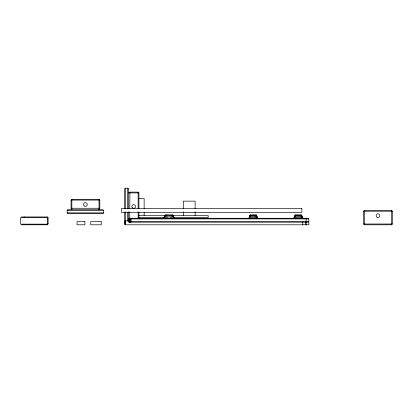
<?xml version="1.0" encoding="UTF-8"?>
<svg xmlns="http://www.w3.org/2000/svg" width="413" height="413" viewBox="0 0 413 413"><rect width="100%" height="100%" fill="white"/><g stroke="black" fill="none" stroke-linecap="round" stroke-linejoin="round"><path stroke-width="0.62" d="M131.112 218.265L131.112 222.184M252.121 218.523L252.426 214.997M297.179 218.265L297.52 214.997M167.549 218.523L167.957 214.997M251.052 218.523L251.641 214.997M296.075 218.265L296.73 214.997M166.227 218.523L167.012 214.997M138.907 208.715L138.907 192.907L138.128 192.122L129.945 192.122L129.759 208.715M250.128 218.523L250.959 214.997M130.56 218.265L130.56 222.184M295.13 218.265L296.054 214.997M249.426 218.523L250.443 214.997M165.092 218.523L166.196 214.997M248.982 218.523L250.118 214.997M248.827 218.523L250.004 214.997L256.54 214.997L257.717 218.523M294.402 218.265L295.532 214.997M164.219 218.523L165.577 214.997M293.948 218.265L295.207 214.997M293.788 218.265L295.099 214.997L301.629 214.997L302.941 218.265M305.935 222.184L306.209 218.916L305.935 218.265M163.667 218.523L165.185 214.997M163.481 218.523L165.05 214.997L172.892 214.997L174.462 218.523M130.09 218.265L129.759 218.916L129.759 221.528L130.09 222.184M99.006 209.752L99.817 208.26L99.817 200.083L99.032 199.298L71.847 199.298L71.062 200.083L71.062 208.26L71.847 209.752L71.847 199.298M129.687 218.265L129.217 218.916L129.217 221.528L129.687 222.184M129.377 218.265L128.804 218.916L128.804 221.528L129.377 222.184M129.181 218.265L128.541 218.916L128.541 221.528L129.181 222.184M21.306 224.796L47.314 224.796L48.099 224.016L48.099 217.739L47.314 216.954L21.306 216.954M67.928 209.752L67.143 210.537L67.143 212.891L67.928 213.676L102.956 213.676L103.74 212.891L103.74 210.537L102.956 209.752L67.928 209.752L67.143 210.537L103.74 210.537M128.453 208.73L128.453 188.984L127.669 188.204L125.315 188.204L124.535 188.984L124.535 208.73M363.595 211.203L364.38 210.424L391.565 210.424L392.35 211.203L392.35 224.016L391.565 224.796L364.38 224.796L363.595 224.016L363.595 211.203L392.35 211.203M129.945 192.122L128.453 192.907L138.907 192.907M48.099 223.82L47.314 224.145L20.65 224.145L20.65 217.61L47.314 217.61L48.099 217.935M138.448 198.529L144.137 198.529L144.137 208.596M71.062 200.083L99.817 200.083M67.143 212.891L103.74 212.891M138.448 215.519L165.102 215.519M172.82 215.519L208.183 215.519L208.183 217.61L173.46 217.61M138.742 217.61L164.462 217.61M308.821 218.916L128.453 218.916L129.109 218.265L308.165 218.265L308.821 218.916L308.821 224.796L125.046 224.796L125.046 220.878L128.908 220.878M128.453 221.528L308.821 221.528L308.165 222.184L129.109 222.184L128.453 221.528L128.453 211.874M363.595 224.016L392.35 224.016M71.062 208.26L99.817 208.26L99.032 209.752L99.032 199.298M128.453 188.989L127.669 188.204L127.669 208.746M172.758 214.997L174.276 218.523M301.521 214.997L302.781 218.265M172.366 214.997L173.723 218.523M301.196 214.997L302.326 218.265M256.427 214.997L257.562 218.523M171.741 214.997L172.851 218.523M256.101 214.997L257.118 218.523M300.674 214.997L301.598 218.265M255.585 214.997L256.416 218.523M170.93 214.997L171.715 218.523M299.998 214.997L300.654 218.265M254.904 214.997L255.492 218.523M169.986 214.997L170.393 218.523M299.208 214.997L299.549 218.265M254.119 214.997L254.423 218.523M391.565 210.424L391.565 224.796M364.38 210.424L364.38 224.796M306.209 221.998L306.209 224.796M305.408 221.998L305.408 224.796M302.796 221.998L302.796 224.796M298.362 214.997L298.362 218.265M253.272 214.997L253.272 218.523M195.112 208.642L195.112 201.141L183.346 201.141L183.346 208.642M195.112 211.766L195.112 215.519M183.346 211.766L183.346 215.519M168.969 214.997L168.969 218.523M144.137 212.37L144.137 215.519M138.907 211.874L138.907 218.198M138.128 192.122L138.128 208.715M138.128 211.874L138.128 218.198M129.759 211.874L129.759 218.198M127.669 211.957L127.669 220.945M125.315 188.204L125.315 208.746M125.315 211.957L125.315 224.796L124.535 224.016L124.509 211.91M47.314 216.954L47.314 224.796M24.573 216.954L24.573 217.61M301.851 208.462L121.484 208.462L121.484 212.38L301.851 212.38L301.851 208.462M84.897 221.528L77.055 221.528L77.055 224.796L84.897 224.796L84.897 221.528M101.211 221.528L90.757 221.528L90.757 224.796L101.211 224.796L101.211 221.528M84.149 205.819A1.828 1.828 0 0 0 87.21 204.998A1.828 1.828 0 0 0 84.97 202.757A1.828 1.828 0 0 0 84.149 205.819M132.387 207.796A1.828 1.828 0 0 0 135.449 206.975A1.828 1.828 0 0 0 133.208 204.734A1.828 1.828 0 0 0 132.387 207.796M377.059 217.233A1.828 1.828 0 0 0 379.805 215.648A1.828 1.828 0 0 0 377.059 214.063A1.828 1.828 0 0 0 377.059 217.233"/></g></svg>
